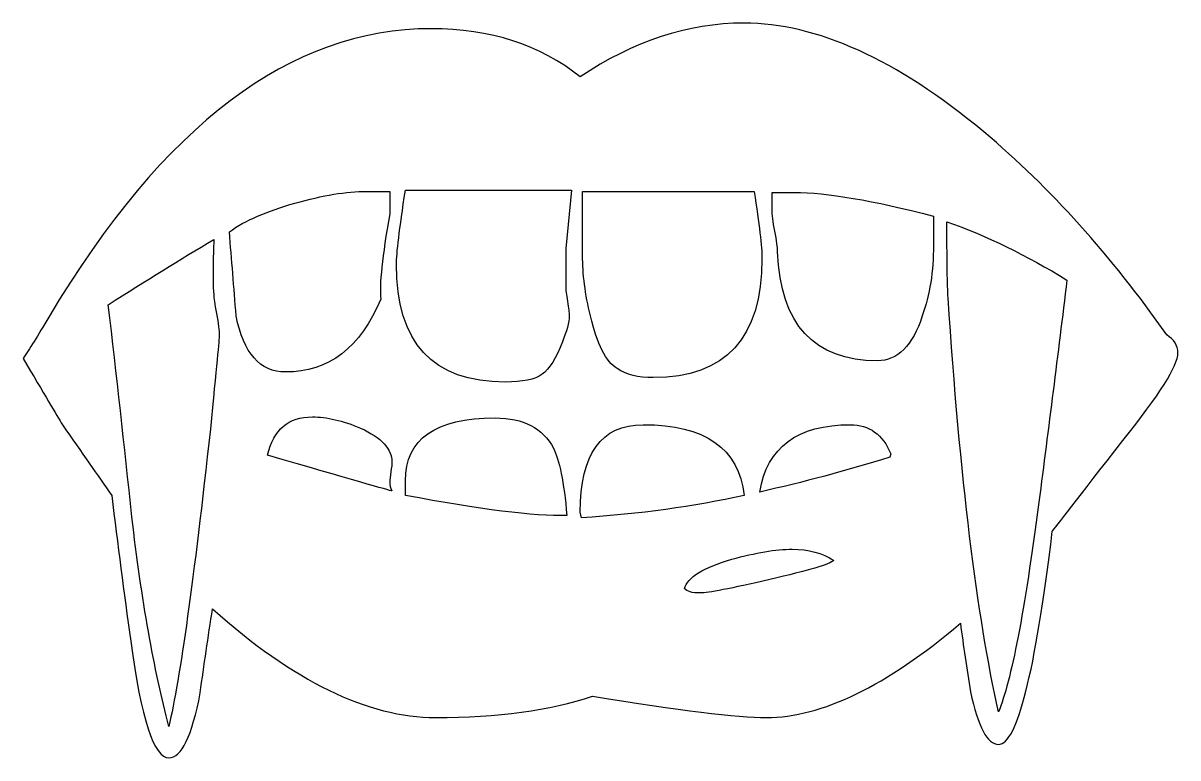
# Model space of a CAD drawing. Header units: centimetres. Extents: x -11 to 11, y -7 to 7.
import ezdxf

# ---------------------------------------------------------------- set-up
doc = ezdxf.new("R2010")
doc.units = ezdxf.units.CM
doc.header["$MEASUREMENT"] = 0
doc.layers.add('Camada 1', color=7, linetype='Continuous')

msp = doc.modelspace()

# ---------------------------------------------------------------- linework, layer by layer
at = {"layer": 'Camada 1'}
for points, knots in [([(10.97775, 0.71416), (10.97775, 0.47238), (10.62927, -0.082), (9.93328, -0.94846), (9.93328, -0.94846), (9.08066, -2.04299), (8.63299, -2.6184), (8.59025, -2.67518), (8.59025, -2.67518), (8.2633, -5.37525), (7.92234, -6.7251), (7.56732, -6.7251), (7.56732, -6.7251), (7.35393, -6.7251), (7.17611, -6.3913), (7.03418, -5.72323), (7.03418, -5.72323), (6.96306, -5.28288), (6.89911, -4.84926), (6.8423, -4.42294), (6.8423, -4.42294), (5.43567, -5.61669), (4.2062, -6.21348), (3.15491, -6.21348), (3.15491, -6.21348), (2.60053, -6.21348), (1.49915, -6.07873), (-0.14929, -5.80854), (-0.14929, -5.80854), (-0.95931, -6.07873), (-1.95401, -6.21348), (-3.13339, -6.21348), (-3.13339, -6.21348), (-4.42665, -6.21348), (-5.84063, -5.52435), (-7.37535, -4.14592), (-7.37535, -4.14592), (-7.46052, -4.68609), (-7.53881, -5.21894), (-7.60977, -5.74459), (-7.60977, -5.74459), (-7.7664, -6.56895), (-7.96511, -6.98094), (-8.20656, -6.98094), (-8.20656, -6.98094), (-8.49107, -6.98094), (-8.73253, -6.2422), (-8.93141, -4.7641), (-8.93141, -4.7641), (-9.05931, -3.84053), (-9.18022, -2.91695), (-9.29375, -1.99305), (-9.29375, -1.99305), (-9.54955, -1.62369), (-9.86231, -1.17602), (-10.23167, -0.65002), (-10.23167, -0.65002), (-10.33119, -0.47956), (-10.58, -0.06059), (-10.97775, 0.60748), (-10.97775, 0.60748), (-10.86403, 0.77814), (-10.70055, 1.04079), (-10.48732, 1.39628), (-10.48732, 1.39628), (-8.31324, 5.0483), (-5.89055, 6.8744), (-3.21871, 6.8744), (-3.21871, 6.8744), (-2.09627, 6.8744), (-1.15102, 6.56865), (-0.38375, 5.95783), (-0.38375, 5.95783), (0.62518, 6.63996), (1.66261, 6.98093), (2.72844, 6.98093), (2.72844, 6.98093), (4.10671, 6.98093), (5.62753, 6.29148), (7.28999, 4.91337), (7.28999, 4.91337), (8.5547, 3.84755), (9.7127, 2.5613), (10.76466, 1.05514), (10.76466, 1.05514), (10.9066, 0.96999), (10.97775, 0.85595), (10.97775, 0.71416)], [0, 0, 0, 0, 0.04347826, 0.04347826, 0.04347826, 0.04347826, 0.08695652, 0.08695652, 0.08695652, 0.08695652, 0.13043478, 0.13043478, 0.13043478, 0.13043478, 0.17391304, 0.17391304, 0.17391304, 0.17391304, 0.2173913, 0.2173913, 0.2173913, 0.2173913, 0.26086957, 0.26086957, 0.26086957, 0.26086957, 0.30434783, 0.30434783, 0.30434783, 0.30434783, 0.34782609, 0.34782609, 0.34782609, 0.34782609, 0.39130435, 0.39130435, 0.39130435, 0.39130435, 0.43478261, 0.43478261, 0.43478261, 0.43478261, 0.47826087, 0.47826087, 0.47826087, 0.47826087, 0.52173913, 0.52173913, 0.52173913, 0.52173913, 0.56521739, 0.56521739, 0.56521739, 0.56521739, 0.60869565, 0.60869565, 0.60869565, 0.60869565, 0.65217391, 0.65217391, 0.65217391, 0.65217391, 0.69565217, 0.69565217, 0.69565217, 0.69565217, 0.73913043, 0.73913043, 0.73913043, 0.73913043, 0.7826087, 0.7826087, 0.7826087, 0.7826087, 0.82608696, 0.82608696, 0.82608696, 0.82608696, 0.86956522, 0.86956522, 0.86956522, 0.86956522, 0.91304348, 0.91304348, 0.91304348, 0.91304348, 1, 1, 1, 1]), ([(-4.00735, 3.3573), (-4.00735, 3.45649), (-4.00735, 3.59876), (-4.00735, 3.7836), (-4.00735, 3.7836), (-4.00735, 3.7836), (-4.45503, 3.78359), (-4.45503, 3.78359), (-4.45503, 3.78359), (-4.82473, 3.78359), (-5.27566, 3.70903), (-5.80866, 3.55975), (-5.80866, 3.55975), (-6.3415, 3.41063), (-6.75719, 3.22936), (-7.05556, 3.01616), (-7.05556, 3.01616), (-7.01299, 2.49033), (-6.97023, 1.95751), (-6.92766, 1.41749), (-6.92766, 1.41749), (-6.78571, 0.70685), (-6.47297, 0.35183), (-5.98974, 0.35183), (-5.98974, 0.35183), (-5.16585, 0.35183), (-4.56155, 0.81337), (-4.17801, 1.73727), (-4.17801, 1.73727), (-4.20656, 2.0071), (-4.14962, 2.54728), (-4.00735, 3.3573)], [0, 0, 0, 0, 0.11111111, 0.11111111, 0.11111111, 0.11111111, 0.22222222, 0.22222222, 0.22222222, 0.22222222, 0.33333333, 0.33333333, 0.33333333, 0.33333333, 0.44444444, 0.44444444, 0.44444444, 0.44444444, 0.55555556, 0.55555556, 0.55555556, 0.55555556, 0.66666667, 0.66666667, 0.66666667, 0.66666667, 0.77777778, 0.77777778, 0.77777778, 0.77777778, 1, 1, 1, 1]), ([(-0.55422, 3.80497), (-0.55422, 3.80497), (-3.70896, 3.80497), (-3.70896, 3.80497), (-3.70896, 3.80497), (-3.82284, 3.06591), (-3.87946, 2.59688), (-3.87946, 2.398), (-3.87946, 2.398), (-3.87946, 0.90604), (-3.19033, 0.15997), (-1.8119, 0.15997), (-1.8119, 0.15997), (-1.48511, 0.15997), (-1.25069, 0.20958), (-1.10843, 0.30909), (-1.10843, 0.30909), (-0.96651, 0.40844), (-0.83877, 0.6145), (-0.7247, 0.92724), (-0.7247, 0.92724), (-0.63953, 1.12613), (-0.5968, 1.28959), (-0.5968, 1.41749), (-0.5968, 1.41749), (-0.5968, 1.47411), (-0.60757, 1.56677), (-0.62876, 1.69469), (-0.62876, 1.69469), (-0.65014, 1.82259), (-0.66072, 1.91477), (-0.66072, 1.97171), (-0.66072, 1.97171), (-0.66072, 1.97171), (-0.66072, 2.69656), (-0.66072, 2.69656), (-0.66072, 2.69656), (-0.66072, 2.69656), (-0.55422, 3.80497), (-0.55422, 3.80497)], [0, 0, 0, 0, 0.09090909, 0.09090909, 0.09090909, 0.09090909, 0.18181818, 0.18181818, 0.18181818, 0.18181818, 0.27272727, 0.27272727, 0.27272727, 0.27272727, 0.36363636, 0.36363636, 0.36363636, 0.36363636, 0.45454545, 0.45454545, 0.45454545, 0.45454545, 0.54545455, 0.54545455, 0.54545455, 0.54545455, 0.63636364, 0.63636364, 0.63636364, 0.63636364, 0.72727273, 0.72727273, 0.72727273, 0.72727273, 0.81818182, 0.81818182, 0.81818182, 0.81818182, 1, 1, 1, 1]), ([(3.06943, 2.5047), (3.06943, 2.73179), (3.0195, 3.15809), (2.92031, 3.78359), (2.92031, 3.78359), (2.92031, 3.78359), (-0.34115, 3.78359), (-0.34115, 3.78359), (-0.34115, 3.78359), (-0.34115, 3.78359), (-0.34115, 2.56865), (-0.34115, 2.56865), (-0.34115, 2.56865), (-0.34115, 2.21316), (-0.29138, 1.82959), (-0.19185, 1.4175), (-0.19185, 1.4175), (-0.06395, 0.87733), (0.10652, 0.54353), (0.31977, 0.41563), (0.31977, 0.41563), (0.49024, 0.30175), (0.71733, 0.24516), (1.00187, 0.24516), (1.00187, 0.24516), (2.37995, 0.24514), (3.06943, 0.99822), (3.06943, 2.5047)], [0, 0, 0, 0, 0.125, 0.125, 0.125, 0.125, 0.25, 0.25, 0.25, 0.25, 0.375, 0.375, 0.375, 0.375, 0.5, 0.5, 0.5, 0.5, 0.625, 0.625, 0.625, 0.625, 0.75, 0.75, 0.75, 0.75, 1, 1, 1, 1]), ([(6.33103, 3.31473), (5.17985, 3.61313), (4.29858, 3.76225), (3.68774, 3.76225), (3.68774, 3.76225), (3.68774, 3.76225), (3.26128, 3.76224), (3.26128, 3.76224), (3.26128, 3.76224), (3.26128, 3.77626), (3.26128, 3.66974), (3.26128, 3.44265), (3.26128, 3.44265), (3.26128, 3.34295), (3.2789, 3.20445), (3.31478, 3.02696), (3.31478, 3.02696), (3.35002, 2.84913), (3.36799, 2.71779), (3.36799, 2.63262), (3.36799, 2.63262), (3.42477, 1.25403), (4.05712, 0.56493), (5.26503, 0.56493), (5.26503, 0.56493), (5.64876, 0.56493), (5.93294, 0.84896), (6.11765, 1.41752), (6.11765, 1.41752), (6.25957, 1.81527), (6.33104, 2.26294), (6.33104, 2.76055), (6.33104, 2.76055), (6.33104, 2.76055), (6.33103, 3.31473), (6.33103, 3.31473)], [0, 0, 0, 0, 0.1, 0.1, 0.1, 0.1, 0.2, 0.2, 0.2, 0.2, 0.3, 0.3, 0.3, 0.3, 0.4, 0.4, 0.4, 0.4, 0.5, 0.5, 0.5, 0.5, 0.6, 0.6, 0.6, 0.6, 0.7, 0.7, 0.7, 0.7, 0.8, 0.8, 0.8, 0.8, 1, 1, 1, 1]), ([(8.86762, 2.0996), (8.10017, 2.56865), (7.3396, 2.93801), (6.58651, 3.20802), (6.58651, 3.20802), (6.58651, 3.20802), (6.58651, 3.0589), (6.58651, 3.0589), (6.58651, 3.0589), (6.58651, 2.44777), (6.59368, 2.01443), (6.60802, 1.75863), (6.60802, 1.75863), (6.83511, -1.65193), (7.15489, -4.27384), (7.56732, -6.10696), (7.56732, -6.10696), (7.80878, -5.52435), (8.0646, -4.19587), (8.33443, -2.12099), (8.33443, -2.12099), (8.51913, -0.714), (8.69696, 0.69281), (8.86762, 2.0996)], [0, 0, 0, 0, 0.14285714, 0.14285714, 0.14285714, 0.14285714, 0.28571429, 0.28571429, 0.28571429, 0.28571429, 0.42857143, 0.42857143, 0.42857143, 0.42857143, 0.57142857, 0.57142857, 0.57142857, 0.57142857, 0.71428571, 0.71428571, 0.71428571, 0.71428571, 1, 1, 1, 1]), ([(-7.24741, 1.03378), (-7.24741, 1.13313), (-7.26535, 1.2754), (-7.30078, 1.46024), (-7.30078, 1.46024), (-7.33634, 1.64476), (-7.35396, 1.76565), (-7.35396, 1.82259), (-7.35396, 1.82259), (-7.36833, 1.95049), (-7.36833, 2.2985), (-7.35396, 2.86706), (-7.35396, 2.86706), (-7.97946, 2.49738), (-8.64722, 2.08527), (-9.3577, 1.63074), (-9.3577, 1.63074), (-9.20141, 0.29475), (-9.05229, -1.04811), (-8.91002, -2.39799), (-8.91002, -2.39799), (-8.7255, -3.97544), (-8.49108, -5.30425), (-8.20655, -6.38412), (-8.20655, -6.38412), (-7.99348, -5.47475), (-7.73064, -3.59171), (-7.41791, -0.73535), (-7.41791, -0.73535), (-7.30435, 0.42966), (-7.24741, 1.01957), (-7.24741, 1.03378)], [0, 0, 0, 0, 0.11111111, 0.11111111, 0.11111111, 0.11111111, 0.22222222, 0.22222222, 0.22222222, 0.22222222, 0.33333333, 0.33333333, 0.33333333, 0.33333333, 0.44444444, 0.44444444, 0.44444444, 0.44444444, 0.55555556, 0.55555556, 0.55555556, 0.55555556, 0.66666667, 0.66666667, 0.66666667, 0.66666667, 0.77777778, 0.77777778, 0.77777778, 0.77777778, 1, 1, 1, 1]), ([(-3.96476, -1.35353), (-3.96476, -1.11207), (-4.16396, -0.89882), (-4.56155, -0.71401), (-4.56155, -0.71401), (-4.9027, -0.57225), (-5.20843, -0.50094), (-5.47812, -0.50094), (-5.47812, -0.50094), (-5.93312, -0.50094), (-6.21731, -0.74272), (-6.33087, -1.22563), (-6.33087, -1.22563), (-4.78213, -1.68063), (-3.99349, -1.90775), (-3.96475, -1.90775), (-3.96475, -1.90775), (-3.99346, -1.85113), (-4.00732, -1.79419), (-4.00732, -1.73725), (-4.00732, -1.73725), (-4.00732, -1.69452), (-4.00031, -1.63057), (-3.98613, -1.5454), (-3.98613, -1.5454), (-3.97211, -1.46008), (-3.96476, -1.39613), (-3.96476, -1.35353)], [0, 0, 0, 0, 0.125, 0.125, 0.125, 0.125, 0.25, 0.25, 0.25, 0.25, 0.375, 0.375, 0.375, 0.375, 0.5, 0.5, 0.5, 0.5, 0.625, 0.625, 0.625, 0.625, 0.75, 0.75, 0.75, 0.75, 1, 1, 1, 1]), ([(-0.63952, -2.37659), (-0.69646, -1.73722), (-0.78163, -1.31095), (-0.89535, -1.0977), (-0.89535, -1.0977), (-1.09437, -0.714), (-1.46373, -0.52213), (-2.00377, -0.52213), (-2.00377, -0.52213), (-3.14074, -0.52213), (-3.70896, -0.9202), (-3.70896, -1.71585), (-3.70896, -1.71585), (-3.70896, -1.71585), (-3.70896, -1.99305), (-3.70896, -1.99305), (-3.70896, -1.99305), (-2.28812, -2.26306), (-1.26503, -2.39096), (-0.63952, -2.37659)], [0, 0, 0, 0, 0.16666667, 0.16666667, 0.16666667, 0.16666667, 0.33333333, 0.33333333, 0.33333333, 0.33333333, 0.5, 0.5, 0.5, 0.5, 0.66666667, 0.66666667, 0.66666667, 0.66666667, 1, 1, 1, 1]), ([(2.72844, -1.99305), (2.62874, -1.0977), (1.98938, -0.65002), (0.81, -0.65002), (0.81, -0.65002), (0.01403, -0.65002), (-0.38372, -1.20422), (-0.38372, -2.31264), (-0.38372, -2.31264), (-0.38372, -2.31264), (-0.36232, -2.41935), (-0.36232, -2.41935), (-0.36232, -2.41935), (0.74607, -2.34839), (1.77617, -2.20612), (2.72844, -1.99305)], [0, 0, 0, 0, 0.2, 0.2, 0.2, 0.2, 0.4, 0.4, 0.4, 0.4, 0.6, 0.6, 0.6, 0.6, 1, 1, 1, 1]), ([(5.52085, -1.20425), (5.36422, -0.83489), (5.10842, -0.65005), (4.7534, -0.65005), (4.7534, -0.65005), (3.74417, -0.65005), (3.16894, -1.07635), (3.02699, -1.92913), (3.02699, -1.92913), (3.8509, -1.74461), (4.67508, -1.52403), (5.49963, -1.26823), (5.49963, -1.26823), (5.49963, -1.26823), (5.52085, -1.20425), (5.52085, -1.20425)], [0, 0, 0, 0, 0.2, 0.2, 0.2, 0.2, 0.4, 0.4, 0.4, 0.4, 0.6, 0.6, 0.6, 0.6, 1, 1, 1, 1]), ([(4.43365, -3.22937), (4.22055, -3.08745), (3.95759, -3.01614), (3.64498, -3.01614), (3.64498, -3.01614), (3.33237, -3.01614), (2.94868, -3.08009), (2.49399, -3.20799), (2.49399, -3.20799), (1.95366, -3.36444), (1.65526, -3.54899), (1.59864, -3.76219), (1.59864, -3.76219), (1.64121, -3.81913), (1.74056, -3.84754), (1.89704, -3.84754), (1.89704, -3.84754), (2.03896, -3.84754), (2.47963, -3.76219), (3.21885, -3.59171), (3.21885, -3.59171), (3.95758, -3.42109), (4.36253, -3.30049), (4.43365, -3.22937)], [0, 0, 0, 0, 0.14285714, 0.14285714, 0.14285714, 0.14285714, 0.28571429, 0.28571429, 0.28571429, 0.28571429, 0.42857143, 0.42857143, 0.42857143, 0.42857143, 0.57142857, 0.57142857, 0.57142857, 0.57142857, 0.71428571, 0.71428571, 0.71428571, 0.71428571, 1, 1, 1, 1])]:
    msp.add_open_spline(points, degree=3, knots=knots, dxfattribs=at)

doc.saveas('drawing.dxf')
